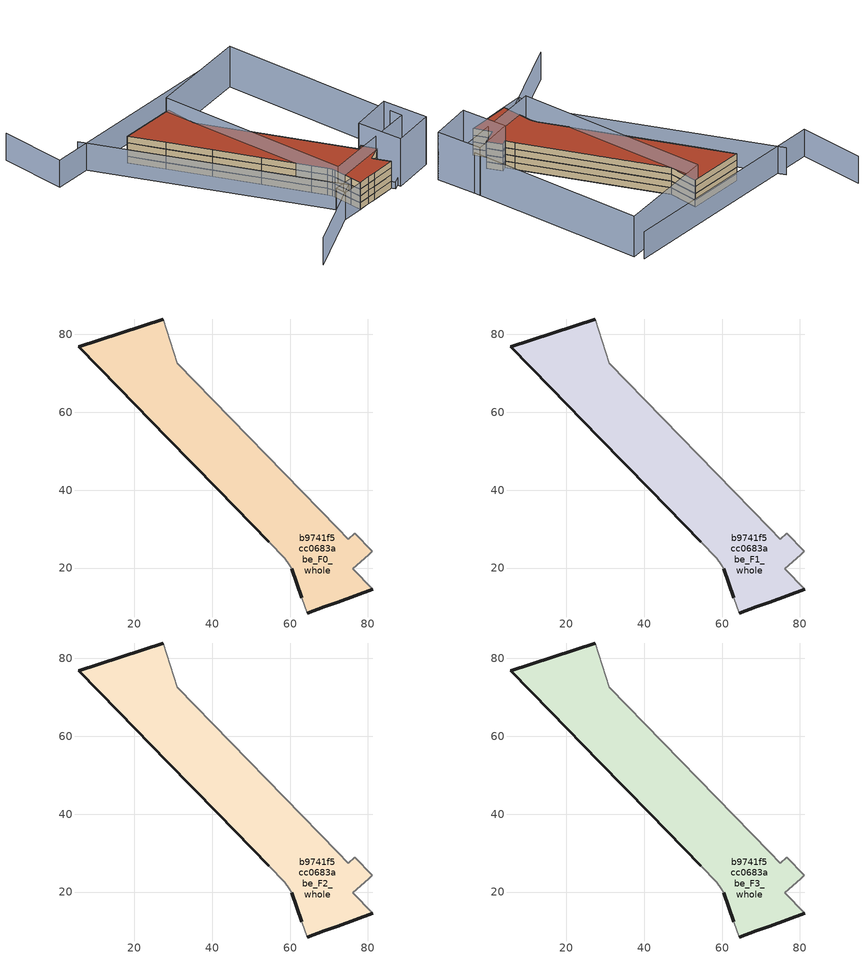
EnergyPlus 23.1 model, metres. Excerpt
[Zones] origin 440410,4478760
b9741f5cc0683abe_F0_whole
 floor ground (EU_floor_Construction): 81.21,14.52 76.05,19.84 80.25,23.46 80.77,23.97 81.09,24.26 76.55,28.93 74.96,27.35 72.22,30.23 31.08,72.54 27.4,83.93 5.78,76.86 15.99,66.35 28.47,53.51 41.39,40.22 54.5,26.75 58.65,22.46 59.8,20.82 60.37,19.79 63,12.35 64.43,8.47 68.77,10.06 72.22,11.29 z0
 wall outside (EU_wall_Construction): 81.21,14.52 72.22,11.29 68.77,10.06 64.43,8.47 / 63,12.35 60.37,19.79 / 54.5,26.75 41.39,40.22 28.47,53.51 15.99,66.35 5.78,76.86 27.4,83.93 z0:3
 wall adiabatic (EU_wall_Construction): 64.43,8.47 63,12.35 / 60.37,19.79 59.8,20.82 58.65,22.46 54.5,26.75 / 27.4,83.93 31.08,72.54 72.22,30.23 74.96,27.35 76.55,28.93 81.09,24.26 80.77,23.97 80.25,23.46 76.05,19.84 81.21,14.52 z0:3
b9741f5cc0683abe_F1_whole
 floor to b9741f5cc0683abe_F0_whole (EU_floor_Construction): 81.21,14.52 76.05,19.84 80.25,23.46 80.77,23.97 81.09,24.26 76.55,28.93 74.95,27.35 72.22,30.23 31.08,72.54 27.4,83.93 5.77,76.86 15.99,66.35 28.47,53.51 41.39,40.22 54.5,26.75 58.65,22.46 59.8,20.82 60.37,19.79 63,12.35 64.43,8.47 68.77,10.06 72.22,11.29 z3
 wall outside (EU_wall_Construction): 81.21,14.52 72.22,11.29 68.77,10.06 64.43,8.47 / 63,12.35 60.37,19.79 / 54.5,26.75 41.39,40.22 28.47,53.51 15.99,66.35 5.78,76.86 27.4,83.93 z3:6
 wall adiabatic (EU_wall_Construction): 64.43,8.47 63,12.35 / 60.37,19.79 59.8,20.82 58.65,22.46 54.5,26.75 / 27.4,83.93 31.08,72.54 72.22,30.23 74.96,27.35 76.55,28.93 81.09,24.26 80.77,23.97 80.25,23.46 76.05,19.84 81.21,14.52 z3:6
b9741f5cc0683abe_F2_whole
 floor to b9741f5cc0683abe_F1_whole (EU_floor_Construction): 81.21,14.52 76.05,19.84 80.25,23.46 80.77,23.97 81.09,24.26 76.55,28.93 74.95,27.35 72.22,30.23 31.08,72.54 27.4,83.93 5.77,76.86 15.99,66.35 28.47,53.51 41.39,40.22 54.5,26.75 58.65,22.46 59.8,20.82 60.37,19.79 63,12.35 64.43,8.47 68.77,10.06 72.22,11.29 z6
 wall outside (EU_wall_Construction): 81.21,14.52 72.22,11.29 68.77,10.06 64.43,8.47 / 63,12.35 60.37,19.79 / 54.5,26.75 41.39,40.22 28.47,53.51 15.99,66.35 5.78,76.86 27.4,83.93 z6:9
 wall adiabatic (EU_wall_Construction): 64.43,8.47 63,12.35 / 60.37,19.79 59.8,20.82 58.65,22.46 54.5,26.75 / 27.4,83.93 31.08,72.54 72.22,30.23 74.96,27.35 76.55,28.93 81.09,24.26 80.77,23.97 80.25,23.46 76.05,19.84 81.21,14.52 z6:9
b9741f5cc0683abe_F3_whole
 floor to b9741f5cc0683abe_F2_whole (EU_floor_Construction): 81.21,14.52 76.05,19.84 80.25,23.46 80.77,23.97 81.09,24.26 76.55,28.93 74.95,27.35 72.22,30.23 31.08,72.54 27.4,83.93 5.77,76.86 15.99,66.35 28.47,53.51 41.39,40.22 54.5,26.75 58.65,22.46 59.8,20.82 60.37,19.79 63,12.35 64.43,8.47 68.77,10.06 72.22,11.29 z9
 wall outside (EU_wall_Construction): 81.21,14.52 72.22,11.29 68.77,10.06 64.43,8.47 / 63,12.35 60.37,19.79 / 54.5,26.75 41.39,40.22 28.47,53.51 15.99,66.35 5.78,76.86 27.4,83.93 z9:12
 wall adiabatic (EU_wall_Construction): 64.43,8.47 63,12.35 / 60.37,19.79 59.8,20.82 58.65,22.46 54.5,26.75 / 27.4,83.93 31.08,72.54 72.22,30.23 74.96,27.35 76.55,28.93 81.09,24.26 80.77,23.97 80.25,23.46 76.05,19.84 81.21,14.52 z9:12
 roof outside (EU_roof_Construction): 31.08,72.54 72.22,30.23 74.96,27.35 76.55,28.93 81.09,24.26 80.77,23.97 80.25,23.46 76.05,19.84 81.21,14.52 72.22,11.29 68.77,10.06 64.43,8.47 63,12.35 60.37,19.79 59.8,20.82 58.65,22.46 54.5,26.75 41.39,40.22 28.47,53.51 15.99,66.35 5.78,76.86 27.4,83.93 z12
shading: -11.63,82.72 60.16,9.2 / 60.16,9.2 35.08,-15.28 / 60.23,103.33 -23.31,75.78 / -23.31,75.78 -31.51,100.64 / 64.43,8.47 56.5,5.63 / 56.5,5.63 55.1,9.54 / 55.1,9.54 63.02,12.38 / 63.02,12.38 64.43,8.47 z0:12; 82.37,13.33 76.05,19.84 / 76.05,19.84 80.54,24.21 / 80.54,24.21 86.87,17.7 / 86.87,17.7 82.37,13.33 z0:3; 76.48,30.23 91.5,37.92 / 91.5,37.92 99.87,21.56 / 99.87,21.56 84.85,13.87 / 84.85,13.87 76.48,30.23 z0:21; 62.66,100.3 94.96,30.7 / 94.96,30.7 58.38,13.72 / 58.38,13.72 26.07,83.32 / 26.07,83.32 62.66,100.3 z0:18
[Building]
EU S2 Campaign: North Axis=0; Terrain=City; Solar Distribution=FullExterior
[Site:Location]
Madrid: Latitude=40.5; Longitude=-3.5; Time Zone=1; Elevation=609
[SizingPeriod:WeatherFileDays]
AnnualSizingPeriod: Begin Month=1; Begin Day of Month=1; End Month=12; End Day of Month=31; Day of Week for Start Day=Monday; Use Weather File Daylight Saving Period=No; Use Weather File Rain and Snow Indicators=No
[MATERIAL]
EU_InternalMass_Material: Roughness=MediumRough; Thickness=0.1; Conductivity=1; Density=1800; Specific Heat=900; Thermal Absorptance=0.9; Solar Absorptance=0.7; Visible Absorptance=0.7
[MATERIAL:NOMASS] Roughness=MediumRough; Thermal Absorptance=0.9; Solar Absorptance=0.7; Visible Absorptance=0.7
Name | Thermal Resistance
EU_wall_NoMass | 1.60022
EU_roof_NoMass | 1.57597
EU_floor_NoMass | 0.470652
[CONSTRUCTION]
EU_wall_Construction: EU_wall_NoMass
EU_roof_Construction: EU_roof_NoMass
EU_floor_Construction: EU_floor_NoMass
EU_InternalMass_Construction: EU_InternalMass_Material
[ZONE] Type=1; Multiplier=1; Ceiling Height=autocalculate; Volume=4348.64; Floor Area=autocalculate; Part of Total Floor Area=Yes
b9741f5cc0683abe_F0_whole; b9741f5cc0683abe_F1_whole; b9741f5cc0683abe_F2_whole; b9741f5cc0683abe_F3_whole
[INTERNALMASS] Construction=EU_InternalMass_Construction; Surface Area=1449.53
Name | Zone or ZoneList
b9741f5cc0683abe_F0_whole_EU_InternalMass | b9741f5cc0683abe_F0_whole
b9741f5cc0683abe_F1_whole_EU_InternalMass | b9741f5cc0683abe_F1_whole
b9741f5cc0683abe_F2_whole_EU_InternalMass | b9741f5cc0683abe_F2_whole
b9741f5cc0683abe_F3_whole_EU_InternalMass | b9741f5cc0683abe_F3_whole
[OTHEREQUIPMENT] Fuel Type=Electricity; Design Level Calculation Method=Watts/Area; Power per Zone Floor Area=1; Fraction Latent=0; Fraction Radiant=0; Fraction Lost=0; Carbon Dioxide Generation Rate=0; EndUse Subcategory=EU_Step8_InternalGains
Name | Zone or ZoneList or Space or SpaceList | Schedule
EU_Step8_InternalGain_b9741f5cc0683abe_F0_whole_f000 | b9741f5cc0683abe_F0_whole | EU_Step8_GainSchedule_b9741f5cc0683abe_F0_whole_f000
EU_Step8_InternalGain_b9741f5cc0683abe_F1_whole_f000 | b9741f5cc0683abe_F1_whole | EU_Step8_GainSchedule_b9741f5cc0683abe_F1_whole_f000
EU_Step8_InternalGain_b9741f5cc0683abe_F2_whole_f000 | b9741f5cc0683abe_F2_whole | EU_Step8_GainSchedule_b9741f5cc0683abe_F2_whole_f000
EU_Step8_InternalGain_b9741f5cc0683abe_F3_whole_f000 | b9741f5cc0683abe_F3_whole | EU_Step8_GainSchedule_b9741f5cc0683abe_F3_whole_f000
[ZONEVENTILATION:DESIGNFLOWRATE] Schedule=EU_AlwaysOn; Design Flow Rate Calculation Method=AirChanges/Hour; Air Changes per Hour=0.480704; Ventilation Type=Natural; Fan Pressure Rise=0; Fan Total Efficiency=1; Constant Term Coefficient=1; Temperature Term Coefficient=0; Velocity Term Coefficient=0; Velocity Squared Term Coefficient=0; Minimum Indoor Temperature=-100; Maximum Indoor Temperature=100; Delta Temperature=-100; Minimum Outdoor Temperature=-100; Maximum Outdoor Temperature=100; Maximum Wind Speed=40
Name | Zone or ZoneList or Space or SpaceList
EU_ConstantAir_b9741f5cc0683abe_F0_whole | b9741f5cc0683abe_F0_whole
EU_ConstantAir_b9741f5cc0683abe_F1_whole | b9741f5cc0683abe_F1_whole
EU_ConstantAir_b9741f5cc0683abe_F2_whole | b9741f5cc0683abe_F2_whole
EU_ConstantAir_b9741f5cc0683abe_F3_whole | b9741f5cc0683abe_F3_whole
[HVACTEMPLATE:THERMOSTAT] Constant Heating Setpoint=20; Constant Cooling Setpoint=50
EU_HeatOnly_b9741f5cc0683abe_F0_whole; EU_HeatOnly_b9741f5cc0683abe_F1_whole; EU_HeatOnly_b9741f5cc0683abe_F2_whole; EU_HeatOnly_b9741f5cc0683abe_F3_whole
[HVACTEMPLATE:ZONE:IDEALLOADSAIRSYSTEM] System Availability Schedule=EU_AlwaysOn; Maximum Heating Supply Air Temperature=50; Minimum Cooling Supply Air Temperature=13; Maximum Heating Supply Air Humidity Ratio=0.0156; Minimum Cooling Supply Air Humidity Ratio=0.0077; Heating Limit=NoLimit; Cooling Limit=NoLimit; Heating Availability Schedule=EU_AlwaysOn; Cooling Availability Schedule=EU_CoolingOff; Dehumidification Control Type=ConstantSensibleHeatRatio; Cooling Sensible Heat Ratio=0.7; Dehumidification Setpoint=60; Humidification Control Type=None; Humidification Setpoint=30; Outdoor Air Method=None; Outdoor Air Flow Rate per Person=0.00944; Outdoor Air Flow Rate per Zone Floor Area=0; Outdoor Air Flow Rate per Zone=0; Demand Controlled Ventilation Type=None; Outdoor Air Economizer Type=NoEconomizer; Heat Recovery Type=None; Sensible Heat Recovery Effectiveness=0.7; Latent Heat Recovery Effectiveness=0.65
Name | Template Thermostat
b9741f5cc0683abe_F0_whole | EU_HeatOnly_b9741f5cc0683abe_F0_whole
b9741f5cc0683abe_F1_whole | EU_HeatOnly_b9741f5cc0683abe_F1_whole
b9741f5cc0683abe_F2_whole | EU_HeatOnly_b9741f5cc0683abe_F2_whole
b9741f5cc0683abe_F3_whole | EU_HeatOnly_b9741f5cc0683abe_F3_whole
[SIZING:ZONE] Zone Cooling Design Supply Air Temperature Input Method=SupplyAirTemperature; Zone Cooling Design Supply Air Temperature=13; Zone Heating Design Supply Air Temperature Input Method=SupplyAirTemperature; Zone Heating Design Supply Air Temperature=50; Zone Cooling Design Supply Air Humidity Ratio=0.008; Zone Heating Design Supply Air Humidity Ratio=0.008; Cooling Design Air Flow Method=DesignDay; Cooling Design Air Flow Rate=0; Cooling Minimum Air Flow per Zone Floor Area=0.000762; Cooling Minimum Air Flow=0; Cooling Minimum Air Flow Fraction=0.2; Heating Design Air Flow Method=DesignDay; Heating Design Air Flow Rate=0; Heating Maximum Air Flow per Zone Floor Area=0.002032; Heating Maximum Air Flow=0.141576; Heating Maximum Air Flow Fraction=0.3; Account for Dedicated Outdoor Air System=No; Dedicated Outdoor Air System Control Strategy=NeutralSupplyAir; Dedicated Outdoor Air Low Setpoint Temperature for Design=autosize; Dedicated Outdoor Air High Setpoint Temperature for Design=autosize; Zone Load Sizing Method=Sensible Load Only No Latent Load; Zone Latent Cooling Design Supply Air Humidity Ratio Input Method=HumidityRatioDifference; Zone Cooling Design Supply Air Humidity Ratio Difference=0.005; Zone Latent Heating Design Supply Air Humidity Ratio Input Method=HumidityRatioDifference; Zone Humidification Design Supply Air Humidity Ratio Difference=0.005
b9741f5cc0683abe_F0_whole; b9741f5cc0683abe_F1_whole; b9741f5cc0683abe_F2_whole; b9741f5cc0683abe_F3_whole
[SCHEDULE:CONSTANT]
Name | Hourly Value
EU_AlwaysOn | 1
EU_CoolingOff | 0
[SCHEDULE:FILE] Column Number=1; Rows to Skip at Top=0; Number of Hours of Data=8760; Column Separator=Comma; Interpolate to Timestep=No; Minutes per Item=60; Adjust Schedule for Daylight Savings=Yes
Name | File
EU_Step8_GainSchedule_b9741f5cc0683abe_F0_whole_f000 | ../../schedules/b9741f5cc0683abe/b9741f5cc0683abe_F0_whole_f000_gain.csv
EU_Step8_GainSchedule_b9741f5cc0683abe_F1_whole_f000 | ../../schedules/b9741f5cc0683abe/b9741f5cc0683abe_F1_whole_f000_gain.csv
EU_Step8_GainSchedule_b9741f5cc0683abe_F2_whole_f000 | ../../schedules/b9741f5cc0683abe/b9741f5cc0683abe_F2_whole_f000_gain.csv
EU_Step8_GainSchedule_b9741f5cc0683abe_F3_whole_f000 | ../../schedules/b9741f5cc0683abe/b9741f5cc0683abe_F3_whole_f000_gain.csv
